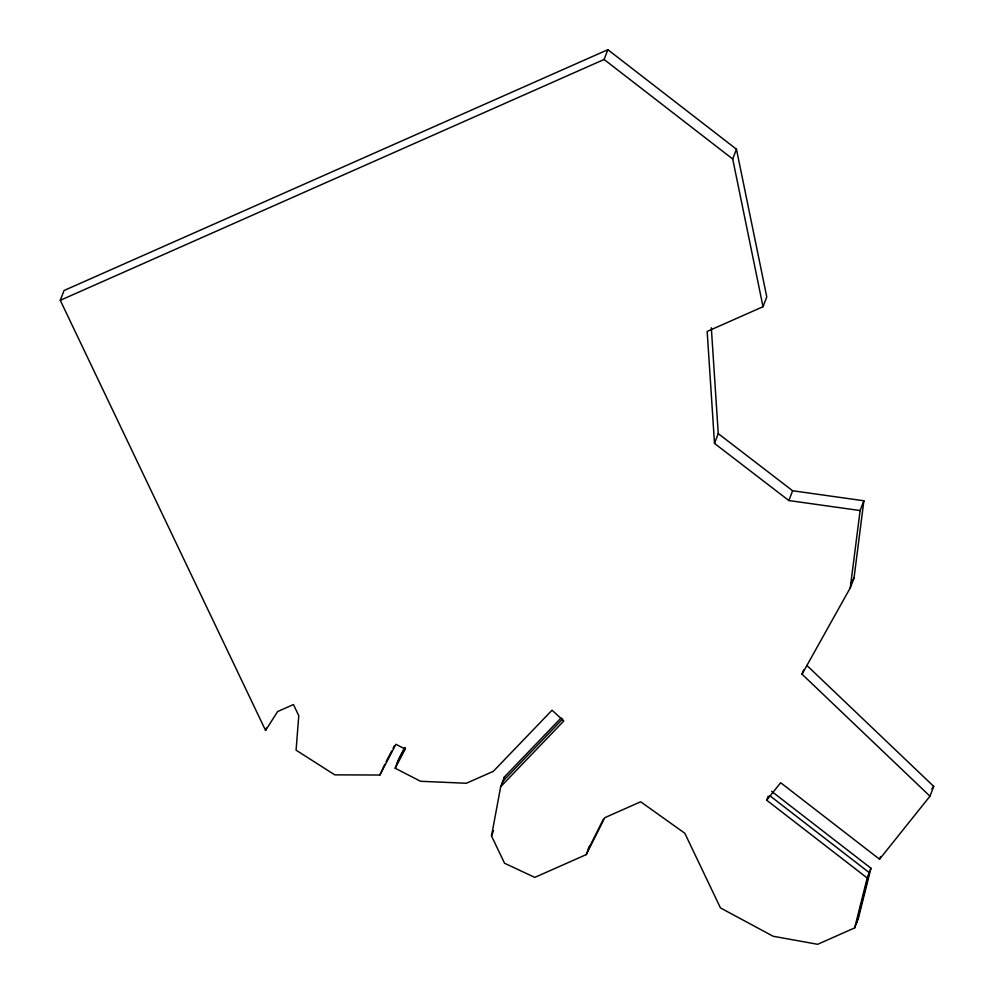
<?xml version="1.0" encoding="UTF-8"?>
<svg xmlns="http://www.w3.org/2000/svg" width="994" height="994" viewBox="0 0 994 994"><rect width="100%" height="100%" fill="white"/><g stroke="black" fill="none" stroke-linecap="round" stroke-linejoin="round"><path stroke-width="1.49" d="M561.125 717.904L504.455 776.898L500.703 786.676L491.508 835.954L504.53 863.227L534.797 877.391L586.249 854.604L604.774 817.689L640.683 801.785L684.829 833.27L720.451 907.907L773.158 936.261L817.652 944.3L854.678 927.899L867.203 878L766.672 800.207L780.663 782.725L879.541 859.238L929.974 796.194L802.034 674.18L850.255 587.876L860.121 510.556L863.873 500.777L792.616 490.75L718.252 433.62L711.331 327.796M850.255 587.876L854.008 578.098L863.873 500.777M502.194 784.316L502.753 781.334L562.629 718.997M503.896 779.88L504.455 776.898M856.729 922.556L869.253 872.645L769.952 795.809M771.655 791.373L870.955 868.222L858.431 918.121L854.678 927.899M500.703 786.676L563.784 720.998L552.055 710.188L493.359 771.307L466.36 783.26L420.586 781.284L395.202 768.25L405.204 749.066L395.923 744.295L379.882 775.022L334.792 774.86L296.088 750.184L298.772 715.692L293.454 704.547L277.649 711.542L265.56 730.416L60.274 300.312L64.026 290.521L607.856 49.7L736.467 149.224L766.772 296.92L763.019 306.711L707.169 331.437L714.5 443.411L788.863 500.541L860.121 510.556M265.56 730.416L266.578 727.732M60.274 300.312L604.103 59.478L607.856 49.7M379.882 775.022L384.728 764.336M395.202 768.25L398.954 758.459L404.67 747.5M763.019 306.711L732.715 159.015L736.467 149.224M491.508 835.954L493.558 830.611M714.5 443.411L718.252 433.62M586.249 854.604L589.579 845.919M788.863 500.541L792.616 490.75M802.034 674.18L803.649 669.993M766.672 800.207L768.213 796.194M867.203 878L870.955 868.222M879.541 859.238L880.56 856.567M929.974 796.194L933.726 786.403L806.917 665.471M588.311 849.249L603.395 819.18M386.119 761.665L391.698 750.967M393.09 748.296L394.481 745.624M397.252 762.895L405.117 747.823M851.001 583.49L854.008 578.098M931.788 788.826L933.726 786.403M604.103 59.478L732.715 159.015"/></g></svg>
